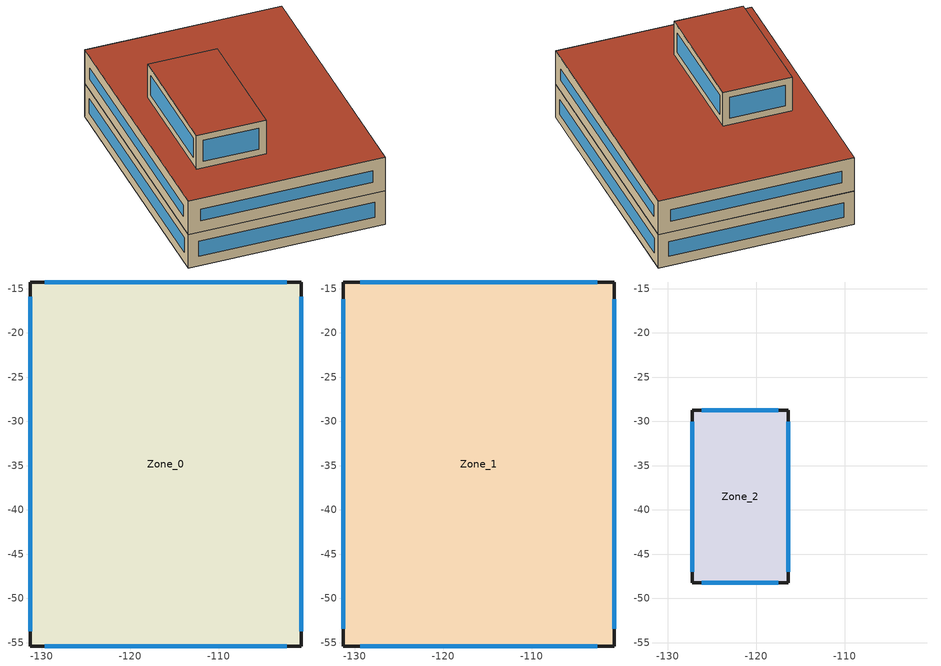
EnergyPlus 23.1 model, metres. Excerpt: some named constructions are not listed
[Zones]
Zone_0
 floor ground (Zone_0:f4UnderGroundSlabCF): -131.27,-55.39 -131.27,-14.26 -100.67,-14.26 -100.67,-55.39 z0
 wall outside (UVal_0.3_Mass): -131.27,-55.39 -100.67,-55.39 -100.67,-14.26 -131.27,-14.26 -131.27,-55.39 z0:5.9
 window (90.1-2019 Nonresidential CZ 0 Glazing (Operable)): -129.64,-55.39 -102.3,-55.39 / -102.3,-14.26 -129.64,-14.26 z1.63:4.27; -100.67,-53.73 -100.67,-15.93 / -131.27,-15.93 -131.27,-53.73 z1.67:4.23
Zone_1
 floor to Zone_0 (90.1-2019 Nonresidential CZ 7 Ground Wall (Mass)_FLIPPED): -131.27,-55.39 -131.27,-14.26 -100.67,-14.26 -100.67,-55.39 z5.9
 wall outside (UVal_0.3_Mass): -131.27,-55.39 -100.67,-55.39 -100.67,-14.26 -131.27,-14.26 -131.27,-55.39 z5.9:11.8
 window (90.1-2019 Nonresidential CZ 0 Glazing (Operable)): -129.33,-55.39 -102.6,-55.39 / -102.6,-14.26 -129.33,-14.26 z7.84:9.86; -100.67,-53.42 -100.67,-16.23 / -131.27,-16.23 -131.27,-53.42 z7.87:9.83
 roof outside (300mmInsulation 200mmConcrete): -131.27,-55.39 -100.67,-55.39 -100.67,-14.26 -131.27,-14.26 z11.8
Zone_2
 floor outside (90.1-2019 Nonresidential CZ 0 Exterior Floor (Mass)): -127.21,-48.25 -127.21,-28.77 -116.38,-28.77 -116.38,-48.25 z11.78
 wall outside (UVal_0.3_Mass): -127.21,-48.25 -116.38,-48.25 -116.38,-28.77 -127.21,-28.77 -127.21,-48.25 z11.78:17.68
 window (90.1-2019 Nonresidential CZ 0 Glazing (Operable)): -126.11,-48.25 -117.48,-48.25 / -117.48,-28.77 -126.11,-28.77 z12.88:16.58; -116.38,-46.99 -116.38,-30.03 / -127.21,-30.03 -127.21,-46.99 z13.03:16.42
 roof outside (300mmInsulation 200mmConcrete): -127.21,-48.25 -116.38,-48.25 -116.38,-28.77 -127.21,-28.77 z17.68
[Schedule:Day:Hourly]
b77af70a-ba4e-4847-b84e-1f5171a523cc: Fraction, 0, 0, 1, 1, 1, 1, 1, 0, 0, 0, 1, 1, 1, 1, 0, 0, 0, 0, 0, 0, 0, 0, 0, 0
416d1bf5-da15-43da-82be-86d96d6ffc3b: Fraction, 1, 1, 1, 1, 1, 1, 1, 1, 1, 0, 0, 0, 0, 0, 0, 0, 0, 0, 1, 1, 1, 1, 1, 1
a668da51-a81c-47a2-a786-5655d8d51d4b: Fraction, 1, 1, 1, 1, 1, 1, 1, 0, 0, 1, 1, 1, 0, 0, 0, 0, 0, 0, 0, 0, 0, 0, 0, 0
21da47fa-5685-4340-bb24-331b514c1be1: Fraction, 1, 1, 1, 1, 1, 1, 1, 1, 0, 1, 1, 0, 0, 0, 1, 1, 0, 0, 0, 0, 0, 0, 0, 0
b5be89dc-8d03-4438-a444-655d5ee2bb57: Fraction, 0, 0, 0, 1, 1, 1, 0, 0, 0, 1, 1, 1, 1, 1, 1, 1, 1, 1, 0, 0, 0, 0, 0, 0
0bed50d7-711c-4906-855b-4feab825d98b: Fraction, 0, 0, 0, 0, 0, 0, 0, 1, 1, 1, 1, 0, 0, 0, 0, 0, 0, 0, 0, 0, 0, 0, 0, 1
63a4d6d0-a1d6-43ae-b542-3fa433525580: Fraction, 1, 1, 1, 1, 1, 1, 1, 1, 0, 0, 0, 1, 1, 1, 1, 0, 0, 0, 1, 1, 1, 1, 1, 1
b4f3adb5-8fd8-4823-947e-0a7219148a6c: Fraction, 1, 1, 1, 1, 1, 1, 1, 1, 1, 1, 1, 1, 1, 1, 1, 0, 0, 0, 0, 1, 1, 1, 0, 1
9a68f16c-7d61-4711-8b69-2d7dac943a5a: Fraction, 1, 1, 1, 1, 1, 1, 1, 1, 0, 0, 1, 1, 0, 1, 0, 0, 0, 0, 0, 0, 0, 0, 0, 1
631b597a-23ee-44ce-8534-9fa24d579a52: Fraction, 1, 1, 1, 1, 1, 1, 1, 0, 0, 0, 1, 0, 0, 0, 0, 0, 0, 0, 0, 1, 1, 1, 1, 1
4cffba14-23a1-40bb-ac7d-24a99d3d61d4: Fraction, 1, 1, 1, 1, 1, 0, 0, 0, 0, 0, 1, 1, 1, 1, 1, 1, 1, 0, 0, 0, 0, 0, 0, 0
74c7fc17-0c5c-4c07-8575-a2cb674033e9: Fraction, 1, 1, 1, 1, 1, 1, 1, 1, 1, 1, 0, 0, 0, 0, 0, 0, 1, 0, 0, 0, 0, 0, 0, 0
fce6e085-9b48-47c7-a5ea-4d4dbb4900d0: Fraction, 1, 1, 1, 1, 1, 1, 1, 1, 1, 1, 1, 1, 0, 0, 0, 0, 0, 0, 0, 0, 0, 1, 1, 1
e9359cc3-1a39-4851-af84-31c27b527acd: Fraction, 1, 1, 1, 1, 1, 1, 1, 0, 0, 0, 1, 1, 1, 1, 1, 1, 1, 0, 0, 0, 0, 1, 1, 1
52e946ce-8534-4cba-96d5-80b2028d85aa: Fraction, 1, 1, 1, 1, 1, 1, 1, 1, 0, 0, 1, 1, 1, 1, 0, 1, 1, 1, 1, 1, 1, 1, 1, 1
145c6339-a4b5-445a-9fe8-b1fc7fd78b64: Fraction, 1, 1, 1, 1, 1, 1, 1, 1, 1, 0, 0, 0, 0, 1, 0, 0, 0, 0, 0, 0, 0, 0, 0, 0
fa14ddfd-f60a-4736-90e7-25930415f22f: Fraction, 1, 1, 1, 1, 1, 1, 1, 1, 0, 1, 1, 1, 1, 1, 1, 1, 1, 0, 1, 1, 1, 1, 1, 1
191cd1fe-8599-4bd4-b819-722aed398af2: Fraction, 1, 1, 1, 1, 1, 1, 1, 1, 0, 0, 1, 1, 1, 1, 1, 1, 0, 0, 0, 0, 0, 0, 1, 1
15d64e4c-18a7-4786-8325-7adde1604faa: Fraction, 1, 1, 1, 1, 1, 1, 1, 0, 0, 0, 1, 1, 1, 0, 0, 0, 0, 1, 1, 1, 1, 1, 1, 1
30a2f5b6-a5d6-45be-8c8a-53c4f0e1c06b: Fraction, 1, 1, 1, 1, 1, 1, 1, 1, 0, 0, 1, 1, 1, 1, 1, 1, 1, 0, 0, 0, 0, 0, 0, 1
694ecce5-5f36-4ca7-8ec6-511c3550cc6d: Fraction, 1, 1, 1, 1, 0, 1, 1, 0, 0, 0, 0, 1, 1, 1, 1, 1, 0, 0, 0, 0, 0, 0, 0, 0
bdaaa5b2-62fd-4a7c-a894-4ec4ebf2fb24: Fraction, 0, 0, 0, 0, 0, 1, 1, 1, 0, 0, 0, 0, 0, 1, 0, 0, 0, 0, 0, 0, 0, 0, 0, 0
462ff21e-7b84-4b19-ad24-92abb4c911c0: Fraction, 1, 1, 1, 1, 1, 1, 1, 1, 0, 0, 1, 1, 1, 1, 0, 0, 0, 0, 0, 0, 0, 0, 0, 0
fb2e2642-1730-40f0-9a12-840364abf873: Fraction, 0, 0, 0, 0, 0, 0, 0, 1, 0, 0, 0, 0, 0, 1, 0, 0, 0, 0, 0, 0, 0, 0, 1, 1
eaf9789c-1a9c-4cf7-bd14-4df14a3818f0: Fraction, 1, 1, 1, 1, 1, 1, 1, 1, 0, 0, 0, 1, 0, 0, 0, 0, 0, 0, 0, 0, 0, 1, 1, 1
0c1fac27-c8c2-413b-81eb-9a7fd8e0e728: Fraction, 1, 1, 1, 1, 1, 1, 1, 1, 0, 0, 0, 0, 1, 1, 1, 0, 0, 0, 0, 0, 0, 0, 1, 1
11dec695-e3c5-4b1f-96db-152446afe2bf: Fraction, 1, 1, 1, 1, 1, 1, 1, 1, 1, 0, 0, 0, 0, 0, 0, 0, 1, 1, 1, 1, 1, 1, 1, 1
5b193f88-3118-4fbd-b71d-4d540eaf9e7d: Fraction, 1, 1, 1, 1, 1, 1, 1, 1, 1, 0, 0, 0, 1, 1, 0, 0, 0, 0, 0, 1, 1, 1, 1, 1
e0fc4160-d9d4-410c-be0b-a812e6776da7: Fraction, 1, 1, 1, 1, 1, 1, 1, 1, 0, 1, 0, 0, 1, 1, 1, 1, 1, 1, 1, 1, 1, 1, 1, 1
8fb64c2c-10d0-4c08-bf85-393a56d4950f: Fraction, 1, 1, 1, 1, 1, 1, 1, 1, 0, 0, 1, 0, 0, 0, 0, 0, 0, 0, 1, 1, 1, 1, 1, 1
12742701-0973-424d-bb1d-5b3030d4af3d: Fraction, 1, 1, 1, 1, 1, 1, 1, 1, 1, 0, 0, 0, 0, 1, 0, 0, 0, 0, 1, 1, 1, 1, 1, 1
cc8240ff-0b57-4838-a5c6-a610ae77da7e: Fraction, 1, 1, 1, 1, 1, 1, 1, 1, 1, 0, 0, 0, 1, 0, 0, 0, 0, 0, 0, 0, 0, 0, 0, 1
775222ef-3165-441e-9743-b5fff3b04933: Fraction, 1, 1, 1, 1, 1, 1, 1, 1, 1, 0, 0, 0, 1, 1, 1, 1, 0, 1, 1, 1, 1, 1, 1, 1
a87e8ed6-2430-4214-9e39-58e818ad0a70: Fraction, 1, 1, 1, 1, 1, 1, 1, 1, 0, 0, 1, 1, 0, 0, 0, 0, 1, 1, 1, 1, 1, 1, 1, 1
e867d555-4a2f-4efa-b2be-8c55bf7787e9: Fraction, 1, 1, 1, 1, 1, 1, 1, 1, 0, 0, 0, 0, 1, 1, 1, 1, 1, 1, 1, 1, 1, 1, 1, 1
bbf8b1a6-be85-47d8-91e4-8506f80e630d: Fraction, 1, 1, 1, 1, 1, 1, 1, 1, 0, 0, 0, 0, 0, 0, 0, 1, 1, 1, 1, 1, 1, 1, 1, 1
0fdbedf1-a40a-424d-8903-933f36b1ab07: Fraction, 1, 1, 1, 1, 1, 1, 1, 1, 1, 1, 1, 1, 1, 1, 1, 0, 0, 0, 1, 1, 1, 1, 1, 1
040a1290-a71d-419d-9725-52015ba87c07: Fraction, 1, 1, 1, 1, 1, 1, 1, 1, 0, 1, 1, 1, 1, 1, 1, 1, 1, 1, 1, 1, 1, 1, 1, 1
a163feab-4077-46f9-b785-125cc2ccf51c: Fraction, 1, 1, 1, 1, 1, 1, 1, 1, 1, 0, 0, 0, 0, 0, 0, 0, 1, 1, 0, 0, 0, 0, 1, 1
3bf19444-bf35-4943-b945-eb313adc2cfa: Fraction, 1, 1, 1, 1, 1, 1, 1, 1, 1, 0, 0, 0, 0, 0, 0, 0, 0, 0, 0, 1, 1, 1, 1, 1
7da029dd-3a8f-43b8-8ec8-22a1177501b6: Fraction, 1, 1, 1, 1, 1, 1, 1, 0, 0, 0, 1, 1, 1, 1, 1, 1, 1, 0, 0, 0, 0, 0, 0, 0
8d6f5fa8-62f9-4761-8311-a1610f683d68: Fraction, 0, 1, 1, 1, 1, 1, 1, 1, 0, 0, 1, 0, 1, 1, 1, 0, 0, 0, 0, 0, 0, 0, 0, 1
cbfc19c7-2d51-45a2-9656-4ae1321a5880: Fraction, 1, 1, 1, 1, 1, 1, 1, 1, 0, 0, 0, 1, 1, 1, 0, 0, 0, 1, 1, 1, 1, 1, 1, 1
b96fcbff-e955-43cd-8232-d92e005b36bb: Fraction, 1, 1, 1, 1, 1, 1, 1, 1, 1, 0, 0, 0, 0, 0, 0, 0, 0, 0, 0, 0, 0, 1, 1, 1
760ee729-1f4c-4d86-9bde-766c91bbb061: Fraction, 1, 1, 1, 1, 1, 1, 1, 1, 0, 0, 1, 1, 1, 1, 1, 1, 1, 1, 0, 0, 0, 0, 1, 1
4625ffb7-2214-4754-a707-d05d092d84ac: Fraction, 1, 1, 1, 1, 1, 1, 1, 1, 0, 0, 1, 0, 0, 0, 1, 1, 1, 1, 1, 1, 1, 1, 1, 1
f3573e00-b7b1-4a0e-abb1-0abab38ea9bb: Fraction, 1, 1, 1, 1, 1, 1, 1, 1, 0, 0, 0, 0, 0, 0, 0, 0, 0, 1, 1, 1, 1, 1, 1, 1
3f43b566-d91d-4958-866d-657b1462e8b6: Fraction, 1, 1, 1, 1, 1, 1, 1, 1, 0, 0, 0, 1, 1, 0, 0, 0, 0, 0, 0, 0, 1, 1, 1, 1
46030270-bc93-485b-9ca9-c32d6b4d8707: Fraction, 1, 1, 1, 1, 1, 1, 1, 1, 0, 0, 1, 1, 1, 1, 0, 0, 1, 0, 0, 0, 0, 1, 1, 1
4b6840d3-51f6-4f06-8bfc-5c9648d946fc: Fraction, 1, 1, 1, 1, 1, 1, 1, 1, 1, 0, 1, 1, 1, 1, 1, 1, 1, 0, 0, 0, 0, 0, 1, 1
f4e70e63-d81f-49e3-acbe-3d17748d97ca: Fraction, 1, 1, 1, 1, 1, 1, 1, 1, 0, 0, 1, 1, 1, 0, 1, 1, 0, 0, 1, 1, 1, 1, 1, 1
1229aab0-072e-4051-a4dd-64a8ab43a486: Fraction, 1, 1, 1, 1, 1, 1, 1, 1, 1, 0, 0, 0, 0, 1, 0, 0, 0, 0, 0, 0, 0, 1, 1, 1
cbea21ca-9293-4885-9541-9f5fc6f4ce2f: Fraction, 1, 1, 1, 1, 1, 1, 1, 1, 0, 0, 0, 1, 1, 1, 1, 0, 0, 0, 0, 0, 0, 0, 0, 0
008220d8-87b1-4c99-acc7-d3108a90f019: Fraction, 0, 1, 1, 1, 1, 1, 1, 0, 0, 0, 1, 1, 1, 1, 0, 0, 0, 0, 0, 0, 1, 1, 1, 0
c2401b28-9b99-4ea3-bec4-33fd4d0663b9: Fraction, 0, 0, 0, 0, 0, 0, 0, 0, 0, 0, 0, 1, 1, 0, 0, 1, 0, 0, 0, 0, 0, 0, 0, 0
416ed8c1-d2e2-4aab-8f99-4265c80f9d04: Fraction, 0, 0, 0, 0, 0, 0, 0, 0, 0, 0, 0, 1, 1, 1, 1, 0, 0, 0, 0, 0, 0, 0, 0, 0
ab165d24-8071-4ad0-8a9e-19156eb96d63: Fraction, 0, 0, 0, 0, 0, 0, 0, 0, 0, 0, 0, 1, 0, 0, 0, 0, 0, 0, 0, 0, 0, 0, 0, 0
a76d3e96-cc95-4664-85c4-0b21529b2160: Fraction, 0, 0, 0, 0, 1, 0, 0, 0, 0, 0, 0, 1, 1, 1, 0, 0, 0, 0, 0, 0, 0, 0, 0, 0
1af828c7-ffec-471c-aa56-4f421710d1d5: Fraction, 0, 0, 0, 0, 1, 0, 0, 0, 0, 0, 0, 1, 1, 1, 0, 1, 1, 1, 0, 0, 1, 1, 1, 1
502311cf-1d51-44db-9882-289c40faaccb: Fraction, 1, 1, 1, 1, 1, 1, 1, 1, 1, 1, 1, 1, 1, 1, 1, 1, 1, 1, 1, 1, 1, 1, 1, 1
9fe23ac1-4758-4535-bae7-786f61211317: Fraction, 1, 1, 1, 0, 1, 1, 1, 1, 0, 1, 1, 1, 1, 1, 1, 1, 1, 1, 1, 1, 1, 1, 1, 1
c1ef788e-6c44-4a6c-a618-d025a8249c8b: Fraction, 1, 1, 1, 1, 1, 1, 1, 1, 1, 0, 0, 0, 1, 1, 0, 0, 1, 1, 1, 1, 1, 1, 1, 1
ea28edaa-6378-44d1-80c0-f3646f777174: Fraction, 1, 1, 1, 1, 1, 1, 1, 1, 1, 0, 0, 1, 1, 0, 1, 0, 1, 1, 0, 1, 0, 0, 1, 0
709d6cbf-b7a9-4c23-8451-70f1399835c8: Fraction, 0, 1, 1, 1, 1, 1, 1, 1, 1, 1, 1, 1, 1, 0, 0, 0, 0, 0, 0, 0, 1, 1, 1, 1
4da570e3-621b-424a-9f93-121b95eeba8b: Fraction, 1, 1, 1, 1, 1, 1, 1, 1, 1, 1, 1, 1, 0, 0, 0, 0, 0, 0, 0, 1, 1, 1, 1, 1
57eaed7d-36df-4680-a8cd-e4b6e57b0456: Fraction, 1, 1, 1, 1, 1, 1, 1, 1, 1, 1, 1, 1, 1, 1, 0, 1, 1, 1, 0, 1, 1, 1, 1, 1
e27491c5-04b6-4cb1-b414-6c9a6bfd539f: Fraction, 1, 1, 1, 1, 1, 1, 1, 1, 1, 0, 0, 0, 0, 0, 0, 0, 0, 0, 0, 0, 1, 1, 1, 1
d54fc1c3-e891-4e7f-af56-461b3a00cab2: Fraction, 1, 1, 1, 1, 1, 1, 1, 1, 0, 0, 0, 0, 1, 1, 1, 1, 0, 0, 0, 0, 0, 0, 1, 0
ea0243c0-7350-44d3-8150-da05c023ec2b: Fraction, 1, 1, 1, 1, 1, 1, 1, 1, 1, 1, 0, 1, 1, 1, 1, 0, 0, 0, 0, 0, 1, 1, 1, 0
3b3b6cde-956a-4e98-85e5-3ddb17dc95cd: Fraction, 1, 1, 1, 1, 1, 1, 1, 1, 1, 0, 0, 0, 0, 1, 1, 1, 1, 1, 1, 1, 1, 1, 1, 1
b5b0b551-8883-4223-a834-70d440df70e8: Fraction, 1, 1, 1, 1, 1, 1, 1, 1, 1, 1, 0, 0, 0, 0, 0, 0, 0, 1, 0, 1, 1, 1, 1, 1
de66ae5e-a4f1-4ec9-9d99-ceea032d1810: Fraction, 1, 1, 1, 1, 1, 1, 1, 1, 0, 0, 0, 0, 0, 0, 0, 0, 0, 0, 0, 1, 1, 1, 1, 1
c9e817d8-3f87-4a14-a054-85b69742c4af: Fraction, 1, 1, 1, 1, 1, 1, 1, 1, 0, 0, 0, 0, 1, 0, 1, 0, 1, 1, 1, 1, 0, 1, 1, 1
3a748ee9-0014-4b7f-9d74-c2164817a572: Fraction, 1, 1, 1, 1, 1, 1, 1, 1, 0, 0, 0, 0, 1, 0, 0, 0, 0, 0, 0, 0, 0, 1, 1, 1
c3e3065f-f060-4765-a5f8-f4eacfde557d: Fraction, 1, 1, 1, 1, 1, 1, 1, 1, 0, 0, 0, 1, 0, 1, 1, 0, 0, 0, 0, 0, 0, 0, 0, 1
ec7d0501-4651-49ab-9f2e-fa06fd523ccc: Fraction, 1, 1, 0, 0, 1, 1, 0, 1, 0, 0, 0, 0, 1, 0, 0, 0, 0, 0, 0, 0, 0, 0, 0, 0
0369ecbf-7db2-41d7-b137-cb1c257b472e: Fraction, 0, 0, 1, 0, 0, 0, 1, 0, 0, 0, 0, 0, 0, 1, 1, 0, 0, 0, 0, 0, 0, 0, 0, 0
0b457ae6-aae8-470f-bbfb-1250371d9807: Fraction, 0, 0, 0, 0, 0, 0, 0, 0, 0, 0, 0, 1, 1, 1, 1, 1, 0, 0, 0, 0, 0, 0, 1, 0
88f10cc6-df4f-4e3b-8353-4e6613bd6794: Fraction, 1, 1, 0, 0, 1, 0, 0, 1, 0, 0, 0, 1, 1, 1, 1, 0, 0, 0, 0, 0, 0, 0, 0, 0
b9ca4d12-1c05-4628-9f18-0d5d172d3d41: Fraction, 0, 1, 0, 1, 1, 1, 1, 1, 0, 0, 0, 1, 1, 1, 1, 1, 0, 0, 0, 0, 0, 0, 0, 0
3504bfa6-c72a-42e8-ad75-779409dd3b3c: Fraction, 0, 1, 1, 1, 1, 1, 1, 1, 0, 0, 0, 0, 1, 1, 1, 1, 0, 0, 0, 0, 0, 0, 0, 0
fccc99d1-5db2-47c8-ba18-0e34d70d6d26: Fraction, 0, 0, 0, 1, 1, 0, 0, 1, 0, 0, 0, 1, 1, 1, 1, 1, 0, 0, 0, 0, 0, 0, 0, 0
ab72be99-fc71-4481-a50c-84355a20e0a3: Fraction, 0, 1, 1, 1, 1, 0, 0, 1, 0, 0, 0, 0, 0, 0, 0, 0, 0, 0, 0, 0, 0, 0, 1, 1
46b99498-9fa3-43e0-8e21-367304c09a70: Fraction, 0, 0, 0, 0, 0, 0, 0, 0, 1, 1, 1, 1, 1, 0, 1, 1, 1, 1, 1, 1, 1, 1, 1, 1
f9842eb4-651b-44ed-9ee6-808ccb286d11: Fraction, 0, 0, 0, 0, 0, 0, 0, 0, 1, 1, 1, 1, 1, 1, 1, 1, 1, 1, 1, 1, 1, 1, 1, 1
400d9a29-bf51-40e0-b13d-0d5bca17e74e: Fraction, 0, 0, 0, 0, 0, 0, 0, 0, 1, 1, 1, 0, 0, 0, 0, 0, 1, 1, 1, 1, 1, 1, 1, 0
d6c2ef8c-0c26-492e-b3c5-61f1c9705af2: Fraction, 0, 0, 0, 0, 0, 0, 0, 0, 1, 1, 1, 1, 1, 1, 1, 1, 1, 1, 1, 1, 1, 1, 1, 0
e7555516-5793-4a10-aa65-3e5d1b128d53: Fraction, 0, 0, 0, 0, 0, 0, 0, 0, 1, 1, 1, 1, 0, 0, 0, 1, 1, 1, 1, 1, 1, 1, 1, 1
55da9af2-60a8-4227-8d49-b25180c6e43f: Fraction, 0, 0, 0, 0, 0, 0, 0, 0, 1, 1, 1, 1, 1, 1, 1, 1, 1, 1, 1, 1, 1, 1, 0, 0
2b9bed3b-9387-4557-b22c-6be718d56923: Fraction, 0, 0, 0, 0, 0, 0, 0, 1, 1, 1, 1, 1, 0, 0, 0, 0, 1, 1, 1, 1, 1, 1, 1, 0
f3a928cd-ade2-40aa-84a5-95182f8aa719: Fraction, 0, 0, 0, 0, 0, 0, 0, 0, 1, 1, 1, 1, 0, 0, 0, 0, 0, 1, 1, 1, 1, 1, 1, 1
aed2cf6a-7b4b-4c01-8c7f-bbf9e495ded6: Fraction, 0, 0, 0, 0, 0, 0, 0, 0, 1, 1, 1, 1, 0, 0, 0, 0, 0, 1, 1, 1, 1, 1, 1, 0
610f2d69-cf1d-414b-b126-940b00e8c0c0: Fraction, 0, 0, 0, 0, 0, 1, 1, 1, 1, 1, 0, 0, 0, 0, 1, 1, 1, 1, 1, 1, 1, 1, 0, 0
8c1e3018-8c59-416a-b618-a57c9fc6ad9a: Fraction, 0, 0, 0, 0, 0, 1, 1, 1, 1, 1, 1, 1, 1, 1, 1, 0, 0, 0, 0, 0, 0, 0, 0, 0
4a3f420b-53b2-4f5c-97da-998917177537: Fraction, 0, 0, 0, 0, 0, 0, 0, 1, 1, 1, 1, 1, 1, 1, 1, 1, 1, 1, 1, 1, 1, 1, 0, 0
2966c72f-7e51-4ba9-b667-6e1cec667549: Fraction, 0, 0, 0, 0, 0, 0, 0, 1, 1, 1, 1, 1, 1, 1, 1, 1, 1, 1, 1, 1, 1, 1, 1, 0
26097b43-5cb2-44e3-8db1-e8071b795b3d: Fraction, 0, 0, 0, 0, 0, 0, 0, 0, 0, 0, 0, 1, 1, 1, 1, 1, 1, 1, 1, 1, 0, 0, 0, 0
6c4e470b-8ead-43b6-91fc-70aa5f3ac50c: Fraction, 0, 0, 0, 0, 0, 0, 1, 1, 1, 1, 1, 1, 1, 1, 1, 1, 1, 1, 1, 1, 1, 0, 0, 0
2cb1de52-71c8-4ae1-964d-d0bd6f74a1ad: Fraction, 0, 0, 0, 0, 1, 1, 1, 1, 1, 1, 1, 1, 1, 1, 1, 1, 1, 1, 1, 1, 1, 0, 0, 0
9465c1c1-c146-472b-9f76-5383fceb1b37: Fraction, 0, 0, 0, 0, 0, 0, 0, 0, 0, 0, 0, 0, 0, 0, 1, 1, 1, 1, 1, 1, 0, 0, 0, 0
60658a2d-529a-4a6e-be70-f41796c93959: Fraction, 0, 0, 0, 0, 0, 0, 1, 1, 1, 1, 1, 1, 1, 1, 1, 1, 1, 1, 1, 1, 1, 1, 0, 0
a983cba9-76a6-4db2-8968-d14d18fbc773: Fraction, 1, 0, 0, 0, 0, 0, 0, 0, 1, 1, 1, 1, 1, 0, 1, 1, 1, 1, 0, 0, 0, 0, 0, 0
61ca008c-cfad-406e-ac59-ae2ab3595c3a: Fraction, 0, 0, 0, 0, 0, 0, 1, 1, 1, 1, 1, 1, 0, 0, 1, 1, 0, 0, 0, 0, 0, 0, 0, 0
52c8b8d8-4763-4285-b2eb-84d40ed12497: Fraction, 0, 0, 0, 1, 1, 1, 1, 1, 1, 1, 1, 1, 1, 1, 1, 1, 1, 1, 1, 1, 1, 1, 1, 1
1794216c-531e-4baa-a255-79905998a83a: Fraction, 0, 0, 0, 0, 0, 0, 0, 0, 1, 1, 1, 1, 0, 0, 0, 0, 1, 1, 1, 1, 1, 1, 1, 1
e7bb35f9-2dbc-4c50-9df9-8ca733c34734: Fraction, 1, 1, 1, 1, 1, 1, 1, 1, 0, 0, 0, 0, 0, 0, 0, 0, 1, 1, 1, 1, 1, 1, 1, 1
b5917320-0f91-492b-b77f-c9317faa3e4f: Fraction, 1, 1, 1, 0, 0, 0, 0, 0, 1, 1, 1, 1, 1, 1, 1, 1, 1, 1, 1, 1, 1, 1, 1, 1
fd11865d-3bd8-435d-a2e8-1765500a9e45: Fraction, 1, 1, 1, 0, 0, 0, 0, 0, 1, 1, 1, 1, 1, 0, 0, 0, 1, 1, 1, 1, 1, 1, 1, 1
28a4f9f0-1a46-4b8b-93f2-b480c92e8ce4: Fraction, 1, 0, 0, 0, 0, 0, 0, 0, 1, 1, 1, 1, 1, 0, 0, 1, 1, 1, 1, 1, 1, 1, 1, 1
a93661cd-2fb9-4109-b34b-4e3476c9e957: Fraction, 1, 1, 1, 1, 0, 0, 0, 0, 1, 1, 1, 1, 1, 1, 1, 1, 1, 1, 1, 1, 1, 1, 1, 1
c38ea56b-9614-46f8-a831-a395b3b641b4: Fraction, 0, 0, 0, 0, 0, 0, 0, 0, 0, 1, 0, 0, 0, 0, 0, 0, 0, 1, 1, 0, 0, 0, 0, 0
1cfca8b5-4b6f-4b11-bb94-d61b9621b4e6: Fraction, 0, 0, 0, 0, 0, 0, 0, 0, 1, 1, 1, 0, 0, 0, 0, 0, 1, 0, 0, 0, 0, 0, 0, 0
3cd3f595-af17-4fff-b7c0-aa6d20c795ac: Fraction, 1, 0, 0, 0, 0, 0, 0, 0, 1, 1, 1, 1, 0, 0, 0, 1, 1, 1, 1, 1, 1, 1, 1, 1
26272cb6-b92e-49cf-b601-bd978bf4ef41: Fraction, 1, 1, 1, 1, 1, 1, 1, 1, 1, 1, 1, 1, 0, 1, 1, 1, 1, 1, 1, 1, 1, 1, 1, 1
930b3a72-db9b-4187-9d96-273e8379e25d: Fraction, 1, 0, 0, 0, 0, 0, 0, 0, 1, 1, 1, 1, 1, 1, 1, 1, 1, 1, 1, 1, 1, 1, 1, 1
8c9c46fe-a944-44b5-8cf4-f0d4a688f55f: Fraction, 1, 0, 1, 1, 0, 1, 1, 1, 1, 1, 1, 0, 0, 0, 0, 0, 0, 1, 1, 1, 1, 1, 1, 1
78a19083-6528-4134-8cb5-9fe225b5cb5e: Fraction, 1, 1, 1, 1, 1, 1, 1, 1, 1, 1, 1, 1, 0, 1, 0, 1, 1, 1, 1, 1, 1, 1, 1, 1
f9b64ed8-0625-40fc-9848-2d9d1a7965c4: Fraction, 1, 1, 1, 1, 1, 1, 1, 1, 1, 1, 1, 0, 1, 1, 0, 0, 1, 1, 1, 1, 1, 1, 1, 0
da2365de-ac25-4610-ad2d-363e21e5944e: Fraction, 1, 1, 1, 0, 0, 0, 0, 0, 1, 1, 1, 0, 0, 0, 0, 1, 1, 1, 1, 1, 1, 0, 0, 1
22306fd6-067b-4ce5-81cc-308da46f5983: Fraction, 1, 0, 0, 0, 0, 0, 0, 0, 1, 1, 1, 0, 0, 0, 0, 0, 1, 1, 0, 1, 1, 0, 0, 0
72219151-b825-4d6e-954d-bab87f1d2791: Fraction, 0, 0, 0, 0, 0, 0, 0, 0, 1, 1, 1, 0, 0, 0, 0, 1, 1, 1, 1, 0, 1, 1, 0, 0
aa1fa943-50de-4bee-9900-74a190f37545: Fraction, 0, 0, 0, 0, 0, 0, 0, 0, 1, 1, 1, 0, 0, 0, 0, 0, 0, 1, 0, 0, 0, 0, 0, 0
e1643da1-6339-42cd-9542-b456e367e570: Fraction, 0, 0, 1, 1, 0, 0, 1, 1, 1, 1, 1, 0, 1, 1, 0, 0, 1, 1, 1, 1, 1, 1, 1, 1
d6855b95-5752-4c98-bf76-b9e285743da1: Fraction, 1, 0, 0, 1, 0, 0, 1, 1, 1, 1, 1, 0, 0, 0, 0, 0, 0, 1, 1, 1, 1, 1, 1, 1
88df2e80-26e2-4ece-be19-df9a0485588b: Fraction, 1, 1, 1, 1, 0, 0, 0, 0, 1, 1, 1, 0, 0, 0, 0, 0, 1, 1, 1, 1, 1, 1, 1, 1
ad348314-7b37-48c9-9f8f-ea63ff8e2463: Fraction, 0, 0, 0, 0, 0, 0, 0, 0, 1, 1, 1, 0, 0, 0, 0, 0, 1, 1, 1, 1, 1, 1, 1, 1
d8090fb8-ed4d-4ea2-a88a-2f704fe30942: Fraction, 1, 1, 0, 0, 0, 0, 0, 1, 1, 1, 1, 0, 0, 0, 0, 0, 0, 1, 1, 1, 1, 1, 1, 1
c091d457-b8c4-4777-b8c9-e8e83f65d128: Fraction, 1, 1, 1, 1, 1, 1, 1, 1, 1, 1, 1, 1, 1, 0, 1, 1, 1, 1, 1, 1, 1, 1, 1, 1
1150367a-0964-4e59-a8c6-212677fa9432: Fraction, 1, 1, 1, 1, 1, 1, 1, 1, 1, 1, 1, 0, 0, 0, 1, 1, 1, 1, 1, 1, 1, 1, 1, 1
cab59c87-727b-498e-92eb-4029608cfb35: Fraction, 1, 1, 1, 1, 1, 1, 1, 1, 1, 1, 1, 1, 0, 0, 0, 0, 1, 1, 1, 1, 1, 1, 1, 1
7ff7d7dc-31ca-403b-b8ad-289c57969263: Fraction, 1, 1, 1, 0, 0, 0, 0, 0, 1, 1, 1, 0, 0, 0, 0, 0, 1, 1, 1, 1, 1, 1, 1, 1
45e3cbcd-74e0-42d1-a89e-bc3b0ca526df: Fraction, 0, 0, 0, 1, 0, 0, 0, 0, 1, 1, 1, 0, 0, 0, 0, 0, 0, 1, 1, 1, 1, 1, 1, 0
ae287ab1-1b07-4477-8462-bfc35e070b72: Fraction, 0, 0, 0, 0, 0, 0, 0, 0, 1, 1, 1, 0, 0, 0, 0, 0, 0, 1, 1, 1, 1, 1, 1, 0
0aa4b112-44f4-4402-b521-31d53ca4c713: Fraction, 0, 0, 0, 0, 1, 1, 1, 0, 1, 1, 0, 0, 0, 0, 0, 0, 0, 1, 1, 1, 1, 1, 1, 1
d41e8dd4-479b-45fa-91c6-fc97e2ff72e5: Fraction, 0, 0, 0, 0, 1, 1, 1, 1, 1, 1, 1, 0, 0, 0, 0, 0, 0, 1, 1, 1, 1, 1, 1, 1
94618785-035b-4580-b83b-c8f620e86d04: Fraction, 1, 1, 1, 1, 1, 1, 1, 1, 1, 1, 1, 0, 0, 0, 0, 0, 1, 1, 1, 1, 1, 0, 0, 0
e7e0bcba-396d-4172-bed3-16697098072e: Fraction, 0, 0, 0, 0, 0, 0, 0, 0, 0, 0, 1, 1, 1, 1, 0, 0, 1, 1, 1, 0, 0, 1, 0, 1
2c905cd3-57fb-46a7-becd-b306451857cb: Fraction, 1, 0, 0, 0, 0, 0, 0, 0, 0, 0, 0, 0, 1, 0, 1, 0, 0, 0, 0, 0, 0, 0, 0, 0
422b3f1f-f272-47a3-a1c2-f07d927a452d: Fraction, 0, 0, 0, 0, 0, 0, 0, 0, 1, 1, 1, 0, 1, 0, 0, 1, 1, 1, 1, 0, 1, 0, 0, 0
fdfe3bb5-dc1a-4b44-8825-54417c492f0b: Fraction, 0, 0, 0, 0, 0, 0, 0, 0, 1, 1, 1, 0, 0, 0, 0, 0, 0, 0, 1, 1, 1, 1, 1, 1
1b9a2857-6408-4877-95b7-7332a70a6fff: Fraction, 0, 1, 0, 0, 0, 1, 0, 0, 1, 1, 1, 0, 0, 0, 0, 0, 0, 1, 1, 1, 1, 1, 1, 1
50152fc7-ef26-40b6-b015-1b1fbc4474d8: Fraction, 1, 1, 1, 1, 1, 0, 0, 1, 1, 1, 1, 1, 0, 0, 0, 0, 1, 1, 1, 1, 0, 0, 0, 1
8ac5fee9-bebf-498c-8734-b3ef9d6f21e3: Fraction, 1, 0, 1, 0, 0, 0, 0, 0, 1, 1, 1, 0, 0, 0, 0, 0, 0, 1, 1, 1, 1, 1, 1, 1
3881a801-078b-47e6-af9d-c018e1011a96: Fraction, 1, 0, 0, 0, 0, 0, 1, 0, 1, 1, 1, 0, 0, 0, 0, 0, 0, 0, 1, 1, 1, 1, 1, 1
5e9cdd01-3e24-4fff-98e0-4001c2b120e4: Fraction, 1, 1, 1, 0, 0, 0, 0, 0, 1, 1, 1, 0, 0, 0, 0, 0, 0, 0, 1, 1, 1, 1, 1, 1
cadf75bc-5e1e-4821-bf72-eda6372c0148: Fraction, 1, 1, 1, 1, 0, 0, 0, 0, 1, 1, 1, 0, 0, 0, 0, 0, 0, 0, 1, 1, 1, 1, 1, 1
77ec3876-5f7e-4c9f-992c-57ae622942e6: Fraction, 1, 1, 0, 0, 0, 0, 0, 0, 1, 1, 1, 0, 0, 0, 0, 0, 1, 0, 0, 0, 1, 0, 0, 0
707ddbc9-ecb7-4398-a57b-69b0fd9a06f9: Fraction, 1, 1, 1, 1, 0, 0, 0, 0, 1, 1, 0, 0, 0, 0, 0, 0, 0, 1, 1, 1, 1, 1, 1, 1
46936a28-d4be-4e3b-8aeb-520ec4efbedf: Fraction, 1, 1, 1, 1, 1, 0, 1, 1, 1, 0, 0, 0, 0, 0, 0, 0, 0, 0, 1, 1, 1, 1, 1, 1
0dd83cc5-f28b-4a48-a5b4-4d160ed4950e: Fraction, 1, 1, 1, 0, 0, 0, 0, 1, 1, 1, 1, 0, 0, 0, 0, 0, 0, 0, 1, 1, 1, 1, 1, 1
5b6ff58f-a659-4e2e-8727-f0a7d36b6974: Fraction, 0, 0, 0, 1, 0, 1, 0, 0, 1, 1, 1, 1, 0, 0, 0, 0, 0, 1, 1, 1, 1, 1, 1, 1
655bb4be-d4d3-4e2d-8bd3-b5930c8269cc: Fraction, 1, 1, 0, 0, 0, 0, 0, 0, 1, 0, 0, 0, 0, 0, 1, 0, 1, 1, 1, 0, 1, 1, 0, 0
140e242e-247f-4050-bcdf-6c9d35c78ceb: Fraction, 0, 0, 0, 0, 0, 0, 1, 0, 1, 0, 0, 0, 0, 0, 0, 0, 0, 0, 1, 1, 1, 1, 1, 1
c43f71f5-2b0b-439d-81f1-5392abe32091: Fraction, 1, 0, 0, 0, 0, 0, 1, 0, 1, 1, 1, 0, 0, 0, 1, 1, 1, 1, 1, 1, 1, 1, 1, 0
99daba1e-3f47-4d51-92c9-0709ebb73de0: Fraction, 0, 0, 0, 0, 0, 0, 0, 0, 1, 0, 0, 0, 0, 0, 0, 1, 0, 1, 1, 0, 0, 0, 0, 0
74bf5e9a-6de6-4eb2-8d95-c846ea3ccd69: Fraction, 0, 0, 0, 0, 0, 0, 0, 1, 1, 1, 1, 1, 0, 0, 0, 0, 1, 1, 1, 1, 1, 1, 0, 1
501eb348-4b68-43c7-bbf1-88f98eb2e4ad: Fraction, 1, 1, 0, 0, 0, 0, 0, 0, 1, 0, 0, 0, 0, 0, 0, 0, 0, 0, 0, 1, 1, 1, 1, 1
fafde313-996d-4899-a0b8-ac01f0689b15: Fraction, 0, 0, 0, 0, 0, 0, 0, 0, 1, 1, 0, 0, 0, 1, 1, 1, 1, 1, 1, 0, 1, 0, 0, 0
739a0f0e-0a07-4fdf-bae4-e7a085031cc4: Fraction, 0, 0, 0, 0, 0, 0, 0, 0, 1, 1, 1, 0, 0, 0, 0, 0, 1, 1, 1, 1, 1, 0, 0, 0
bd251663-89af-424b-817f-8b65bce695fc: Fraction, 0, 0, 0, 0, 0, 0, 0, 0, 1, 0, 0, 1, 0, 0, 0, 1, 1, 1, 1, 0, 0, 0, 0, 0
433de6a7-532c-46fe-a099-0efe166903a7: Fraction, 0, 0, 0, 0, 0, 0, 0, 0, 1, 1, 0, 0, 0, 0, 0, 0, 0, 0, 1, 1, 1, 1, 1, 1
2311ffb8-b6a7-43ed-a3c7-0a91d2522f9d: Fraction, 1, 0, 0, 1, 0, 0, 0, 0, 1, 0, 0, 0, 0, 0, 0, 0, 1, 0, 0, 0, 0, 0, 0, 0
a155580d-1a65-464b-b359-0d2c9156671c: Fraction, 0, 0, 1, 0, 0, 0, 0, 0, 1, 1, 0, 0, 0, 1, 1, 1, 0, 0, 1, 0, 0, 0, 0, 0
b15cc8b0-1042-44c2-98c5-21752bdd9a52: Fraction, 0, 0, 0, 0, 0, 0, 0, 0, 1, 1, 0, 0, 0, 0, 0, 1, 0, 0, 0, 0, 0, 0, 0, 0
eddfedd0-e7df-4388-827a-f6db62b617ad: Fraction, 0, 0, 0, 0, 0, 0, 0, 0, 0, 1, 0, 0, 0, 0, 0, 1, 0, 1, 1, 0, 0, 0, 0, 0
8fed2db0-72e6-4196-a60b-a6faf7534cdc: Fraction, 0, 0, 0, 0, 0, 0, 0, 0, 0, 0, 0, 0, 0, 0, 1, 1, 1, 1, 1, 1, 1, 0, 0, 0
14ab5504-3521-42c0-b800-10e8d6a978c1: Fraction, 0, 0, 0, 0, 1, 1, 1, 1, 1, 1, 0, 0, 0, 0, 0, 0, 0, 1, 1, 1, 1, 1, 1, 1
b15b9e5b-c408-4ca4-a09f-023ef3e3873d: Fraction, 1, 0, 0, 0, 0, 0, 0, 0, 1, 1, 1, 0, 0, 0, 0, 0, 0, 0, 1, 1, 1, 1, 1, 1
0acf7aff-46e9-421d-ac69-495532d668b1: Fraction, 1, 0, 1, 1, 0, 1, 0, 1, 1, 1, 0, 0, 0, 0, 0, 0, 0, 1, 1, 1, 1, 1, 1, 1
f09adf37-c87b-4543-8971-ffc26cda7a7c: Fraction, 1, 0, 0, 0, 0, 0, 0, 0, 1, 0, 0, 0, 0, 0, 0, 0, 0, 0, 1, 1, 1, 1, 1, 1
aefb3cfd-afcf-4610-a1da-87a282cf61f9: Fraction, 1, 1, 1, 1, 0, 1, 1, 1, 1, 0, 0, 0, 0, 0, 0, 0, 0, 0, 0, 1, 1, 1, 1, 1
ad240fc7-ec23-4796-b96c-92ab35c55c3b: Fraction, 1, 1, 1, 1, 0, 0, 1, 0, 1, 1, 0, 0, 1, 0, 0, 0, 0, 0, 0, 0, 0, 0, 0, 0
2c1f5bc4-ff56-46f7-aaec-b1930a1a1302: Fraction, 0, 0, 0, 0, 0, 0, 0, 0, 1, 1, 1, 0, 0, 0, 0, 0, 0, 1, 1, 1, 1, 1, 1, 1
f5a1ae25-a6cd-446d-9c8e-ab741a6517ac: Fraction, 1, 0, 0, 0, 0, 0, 0, 0, 1, 1, 0, 0, 0, 1, 1, 1, 1, 1, 1, 1, 1, 1, 1, 0
79a6538a-d6a9-4b1e-a172-28cc7ddccee1: Fraction, 0, 0, 0, 0, 0, 0, 0, 0, 1, 1, 0, 0, 0, 0, 0, 0, 0, 1, 0, 1, 1, 1, 1, 1
211e06e7-bab1-42ec-9f05-e57bb3ae0e8b: Fraction, 1, 1, 1, 1, 0, 0, 1, 1, 1, 1, 0, 0, 1, 1, 1, 0, 0, 1, 1, 0, 0, 0, 0, 0
dfb8ba9f-f857-4d43-b90b-1b0410e71099: Fraction, 0, 0, 0, 0, 0, 0, 0, 0, 1, 1, 1, 0, 0, 0, 0, 1, 1, 0, 0, 0, 0, 0, 0, 0
409542aa-078f-4698-b03e-a7c2a941f716: Fraction, 0, 0, 0, 0, 0, 0, 0, 0, 1, 1, 1, 0, 0, 0, 0, 1, 0, 0, 1, 1, 1, 1, 1, 1
dad33c9e-87bb-406d-a47f-9cf60e2c9bc7: Fraction, 1, 1, 1, 1, 0, 1, 1, 1, 1, 0, 1, 0, 0, 0, 1, 0, 0, 0, 0, 0, 0, 0, 0, 0
750ce495-7ba6-493e-b128-b239d0882e49: Fraction, 0, 0, 0, 0, 0, 0, 0, 0, 0, 1, 1, 0, 0, 0, 0, 0, 1, 1, 1, 1, 1, 1, 1, 1
b0d0880a-204e-4d01-9d1a-2edcb38a165a: Fraction, 0, 0, 0, 0, 0, 0, 0, 0, 1, 0, 0, 0, 0, 0, 0, 1, 1, 1, 1, 1, 1, 1, 1, 1
ca1c5ff5-e6f1-4e08-a3bf-17c43db2b16a: Fraction, 0, 0, 0, 1, 0, 0, 1, 0, 1, 1, 1, 0, 0, 0, 1, 1, 1, 1, 1, 1, 1, 1, 1, 1
665b474c-6eff-4bdf-8a32-c407cc26469f: Fraction, 1, 1, 1, 1, 0, 1, 0, 0, 0, 0, 0, 0, 0, 0, 0, 0, 0, 0, 1, 1, 1, 1, 1, 1
959352f0-0c48-4df6-a542-9266a249704f: Fraction, 1, 1, 1, 1, 1, 0, 0, 0, 0, 0, 0, 0, 0, 0, 0, 0, 0, 0, 0, 1, 1, 1, 1, 1
14ce5d5e-9738-4ff0-8d56-cb438e4ee3ee: Fraction, 1, 1, 1, 1, 0, 1, 0, 1, 1, 0, 0, 0, 0, 0, 0, 0, 0, 0, 0, 1, 1, 1, 1, 1
175a8ad4-ab4e-4f09-990a-02c41504aedb: Fraction, 1, 1, 1, 1, 0, 0, 0, 0, 1, 0, 0, 0, 0, 0, 0, 0, 0, 0, 0, 1, 1, 1, 1, 1
e80c050e-ac7b-4b59-bdd6-bfc89fe4a0c4: Fraction, 1, 1, 1, 1, 1, 1, 1, 1, 0, 0, 0, 0, 0, 0, 1, 1, 1, 1, 1, 0, 1, 1, 1, 1
d59d0736-1eb6-4b6f-baf1-e41337bdcd70: Fraction, 1, 0, 1, 1, 0, 1, 0, 0, 1, 0, 0, 0, 0, 1, 0, 1, 1, 1, 1, 1, 1, 1, 1, 0
58a638ff-2199-431e-b1f4-a5b7c4c56d35: Fraction, 0, 1, 0, 0, 0, 0, 0, 1, 1, 0, 0, 0, 1, 1, 0, 0, 0, 1, 1, 1, 1, 1, 1, 1
7f0f84ff-ee29-4b00-96d6-7a4739bed301: Fraction, 0, 0, 1, 0, 0, 0, 0, 0, 1, 0, 0, 0, 0, 0, 0, 1, 1, 1, 1, 1, 1, 1, 1, 1
68c5443c-88b9-4225-ae24-4ba7bd3c594d: Fraction, 1, 0, 0, 0, 0, 0, 0, 0, 1, 0, 0, 0, 1, 0, 0, 0, 1, 0, 1, 0, 0, 1, 0, 1
c305bfb1-4e5e-4242-bfeb-81a7ff1c5c9f: Fraction, 0, 0, 0, 0, 0, 0, 0, 0, 1, 1, 1, 1, 0, 1, 1, 1, 1, 1, 1, 1, 1, 1, 0, 1
2eeee57a-821f-4674-8cea-324bd3561f75: Fraction, 0, 0, 1, 0, 0, 0, 0, 0, 1, 0, 0, 0, 0, 0, 0, 0, 0, 0, 1, 1, 1, 1, 1, 1
0bd81a60-881f-435b-943c-8f36a824886e: Fraction, 1, 1, 1, 1, 1, 1, 1, 1, 1, 0, 0, 1, 1, 0, 0, 1, 1, 1, 1, 1, 1, 0, 0, 0
dc73a2a7-88e8-4255-8762-1d32c4e47d95: Fraction, 0, 0, 0, 0, 0, 0, 1, 1, 1, 1, 0, 0, 0, 0, 0, 0, 0, 0, 1, 1, 1, 1, 1, 1
c84a2c73-4b3c-427b-9f45-7df8d5e3218a: Fraction, 1, 1, 1, 1, 1, 1, 1, 1, 1, 1, 0, 0, 0, 0, 0, 0, 0, 0, 1, 1, 1, 1, 1, 1
53008e8c-420d-4cff-a511-e875d578b22e: Fraction, 1, 1, 1, 0, 0, 0, 1, 1, 1, 1, 1, 1, 0, 0, 1, 1, 0, 0, 1, 1, 1, 0, 0, 0
c0a26595-bfb1-4bba-b1a9-e92aaa2a54aa: Fraction, 0, 0, 0, 0, 0, 0, 0, 0, 1, 0, 0, 0, 1, 1, 1, 1, 1, 1, 1, 1, 1, 1, 1, 0
7f892ebf-b364-4e11-bc45-5dc0e9f2d281: Fraction, 0, 0, 0, 0, 0, 0, 0, 0, 0, 1, 1, 1, 0, 0, 0, 0, 1, 1, 1, 1, 1, 1, 0, 0
adf0ea68-1fe0-40b6-b02a-0646490f8d51: Fraction, 0, 0, 0, 0, 0, 0, 0, 0, 1, 1, 0, 0, 0, 0, 0, 0, 0, 1, 1, 1, 1, 1, 1, 1
7d0c53df-f359-4226-bf55-90073e862a74: Fraction, 0, 0, 0, 0, 0, 0, 0, 0, 1, 1, 0, 0, 0, 0, 1, 1, 0, 0, 0, 0, 0, 0, 0, 0
71bca752-b5bd-41be-a224-f041031b5a04: Fraction, 0, 0, 0, 0, 0, 0, 0, 0, 1, 1, 0, 0, 0, 0, 1, 1, 1, 0, 0, 0, 0, 0, 0, 0
17f45409-f51f-4c05-bc37-72dd31d199bc: Fraction, 1, 1, 1, 1, 0, 0, 0, 0, 1, 1, 1, 1, 1, 1, 1, 1, 1, 1, 1, 1, 1, 1, 0, 0
a6294301-5ef2-448e-8baa-702f0b5b0c0f: Fraction, 0, 0, 0, 0, 0, 0, 0, 0, 0, 0, 0, 0, 0, 0, 0, 0, 0, 0, 0, 1, 1, 1, 1, 1
b31f20b1-bf4d-47d1-abbe-4dbf4e4e7cae: Fraction, 1, 1, 1, 1, 1, 1, 1, 1, 1, 1, 0, 0, 0, 0, 0, 1, 1, 1, 1, 1, 1, 0, 0, 0
ec5a9d84-22dc-4729-ba4a-546c841f9d1d: Fraction, 0, 0, 0, 0, 0, 0, 0, 0, 0, 1, 1, 1, 0, 0, 0, 0, 0, 1, 1, 1, 1, 1, 1, 1
bedea2b9-4209-4331-a780-bbec2d852dd7: Fraction, 1, 0, 1, 1, 1, 0, 0, 0, 1, 1, 0, 0, 0, 1, 1, 1, 1, 1, 1, 1, 1, 1, 1, 1
39b12f8c-06d8-4b23-98fa-dd0b971478c4: Fraction, 0, 0, 0, 0, 0, 0, 0, 0, 0, 1, 1, 1, 1, 1, 1, 1, 0, 0, 1, 1, 1, 1, 1, 1
57a01d29-7ec0-46e9-abf6-65b0551314f8: Fraction, 1, 1, 1, 0, 0, 1, 1, 1, 1, 0, 0, 0, 1, 1, 1, 1, 1, 1, 1, 1, 1, 1, 1, 1
d4e81098-cd90-4b4b-8efb-8b667c2101b4: Fraction, 1, 1, 1, 1, 1, 1, 1, 1, 1, 0, 0, 0, 1, 1, 1, 1, 1, 1, 1, 1, 0, 0, 0, 0
2c7f8e1f-f3ca-4915-9615-3a176440aeb9: Fraction, 0, 0, 0, 0, 0, 0, 0, 0, 1, 1, 0, 0, 0, 0, 0, 0, 0, 0, 0, 1, 1, 1, 1, 1
4b591fa8-b4f0-4e4b-aed7-1891aff1be53: Fraction, 1, 0, 0, 0, 0, 0, 1, 1, 1, 0, 0, 0, 0, 0, 0, 0, 0, 1, 1, 1, 1, 1, 1, 1
8c66ab04-38de-49d5-b32a-b0f516d11ec4: Fraction, 1, 0, 0, 0, 0, 0, 0, 0, 0, 1, 1, 0, 0, 0, 0, 0, 1, 1, 1, 1, 1, 1, 1, 1
6a1ab14f-c6ac-4515-a362-3ec01c903c70: Fraction, 1, 1, 1, 1, 1, 1, 1, 1, 1, 1, 1, 1, 0, 0, 0, 0, 1, 1, 1, 1, 1, 1, 1, 0
a85edbce-b57e-49ac-946e-cfb83b9d1782: Fraction, 1, 1, 1, 1, 1, 1, 1, 1, 1, 1, 1, 1, 0, 0, 0, 0, 0, 0, 1, 1, 1, 1, 1, 1
cd01a7e9-d252-4694-b3a0-a0f294405f7d: Fraction, 1, 1, 0, 0, 0, 0, 0, 0, 1, 1, 1, 1, 1, 1, 1, 1, 1, 1, 1, 1, 1, 1, 1, 1
6b153cf5-83c8-4d86-bdd7-0b2458b562e6: Fraction, 1, 1, 1, 1, 1, 1, 1, 1, 1, 1, 1, 1, 1, 1, 1, 1, 1, 1, 1, 1, 1, 1, 0, 0
4de6c7c6-929d-4644-a737-7e4757b3da78: Fraction, 1, 1, 1, 0, 0, 0, 0, 0, 0, 1, 1, 1, 1, 1, 1, 1, 0, 1, 1, 1, 1, 1, 1, 1
6aa6c393-c556-489a-917d-f071bd442f21: Fraction, 1, 1, 1, 0, 0, 0, 0, 0, 1, 1, 0, 0, 0, 0, 0, 0, 0, 1, 1, 1, 1, 1, 1, 1
cd84dbed-5820-4e7d-a4f2-b1b7b9778247: Fraction, 1, 0, 0, 0, 0, 0, 0, 1, 1, 1, 0, 0, 0, 0, 0, 0, 0, 0, 1, 1, 1, 1, 1, 1
5722be8f-b1a0-4947-8b47-c7ecd29467b7: Fraction, 1, 0, 0, 0, 0, 0, 0, 0, 0, 0, 0, 1, 0, 0, 0, 0, 0, 0, 1, 1, 1, 1, 1, 1
caf0d90a-19c1-43b3-bdce-8432369d0de0: Fraction, 1, 0, 1, 0, 1, 1, 1, 0, 1, 1, 0, 0, 0, 0, 0, 0, 0, 0, 0, 1, 0, 0, 1, 1
06ce1647-98a7-4a05-bdf3-cd7616771fe5: Fraction, 1, 1, 1, 1, 1, 1, 1, 1, 1, 1, 0, 0, 0, 0, 0, 0, 0, 0, 0, 0, 1, 1, 1, 1
bea0bc08-a0aa-4159-84d6-dc26db57d8a6: Fraction, 1, 1, 1, 1, 1, 1, 1, 1, 1, 1, 0, 1, 1, 0, 0, 0, 0, 0, 0, 1, 1, 1, 1, 1
3c59d7c4-cafa-43bd-9c3f-420fc6cf1135: Fraction, 1, 1, 1, 0, 0, 1, 1, 1, 1, 0, 0, 0, 0, 1, 1, 1, 1, 1, 1, 1, 1, 1, 0, 1
f5406342-af41-4d45-9438-5bc75e8e4b5b: Fraction, 1, 0, 0, 0, 0, 1, 0, 0, 1, 1, 1, 1, 0, 0, 0, 0, 0, 0, 0, 1, 1, 1, 1, 1
e298d886-7cd4-475e-8bd3-3053b9990664: Fraction, 1, 0, 1, 1, 0, 1, 0, 1, 1, 0, 0, 0, 0, 0, 0, 0, 0, 0, 0, 0, 1, 1, 1, 1
2cd9741b-1c92-4ded-a0b0-4c1e3a50ed3e: Fraction, 1, 1, 1, 1, 1, 1, 1, 0, 1, 0, 1, 1, 0, 0, 0, 1, 1, 0, 1, 1, 1, 1, 1, 1
73206f38-cba1-4db3-8903-82cc03bc7275: Fraction, 1, 1, 1, 0, 0, 0, 0, 1, 1, 1, 1, 0, 0, 0, 0, 0, 0, 1, 1, 1, 1, 1, 1, 1
76538a91-5208-490c-941e-ccdf4f09f1fc: Fraction, 1, 0, 1, 1, 1, 1, 1, 1, 1, 0, 0, 0, 0, 0, 0, 0, 0, 0, 0, 1, 0, 1, 1, 1
f42815c8-42ff-40a9-8c19-e38df3af5602: Fraction, 1, 1, 1, 1, 1, 1, 1, 1, 1, 1, 1, 0, 0, 0, 0, 0, 0, 1, 0, 0, 0, 0, 0, 1
7d1e77da-6084-42d6-bb9b-cde1a68a8c17: Fraction, 1, 0, 0, 1, 0, 1, 1, 0, 1, 1, 1, 0, 0, 0, 1, 1, 0, 1, 1, 0, 0, 0, 0, 1
86417037-3baa-4171-af9a-a6b42b150d6b: Fraction, 0, 0, 0, 0, 0, 0, 0, 0, 1, 1, 1, 0, 0, 0, 0, 0, 0, 0, 1, 1, 1, 1, 0, 0
80d850e3-2d05-45c2-a519-0377539a8f7a: Fraction, 1, 0, 1, 1, 0, 0, 0, 0, 1, 1, 0, 0, 0, 1, 1, 1, 1, 0, 1, 0, 0, 1, 0, 0
0c03d4bb-49a5-4787-b091-85716d920c7a: Fraction, 0, 0, 0, 0, 1, 1, 1, 1, 1, 1, 1, 0, 0, 1, 0, 0, 0, 0, 0, 1, 1, 1, 1, 1
105513e6-4ecc-41b0-8701-1f1e66ccc285: Fraction, 1, 1, 1, 1, 0, 0, 0, 0, 0, 1, 0, 0, 0, 1, 0, 0, 0, 1, 1, 1, 1, 1, 1, 1
e8d0c853-3528-4e39-8afc-8e2b6a803468: Fraction, 1, 0, 0, 0, 0, 0, 0, 0, 1, 1, 1, 0, 0, 0, 0, 0, 1, 1, 1, 1, 1, 1, 1, 1
287db50c-4448-4051-8eee-ddf4d9b85055: Fraction, 1, 1, 1, 1, 1, 1, 1, 1, 1, 1, 1, 0, 0, 1, 0, 0, 0, 0, 1, 1, 1, 1, 1, 1
1290180f-3809-4322-8272-5cff9d38302a: Fraction, 1, 1, 1, 1, 1, 1, 1, 1, 1, 0, 1, 0, 0, 0, 0, 0, 0, 0, 1, 1, 1, 1, 1, 1
05f9e62d-7413-45ea-9203-469204133e48: Fraction, 1, 1, 1, 1, 1, 1, 1, 1, 1, 1, 0, 0, 0, 1, 0, 0, 0, 0, 1, 1, 1, 1, 1, 1
fcb87476-9511-4b4c-82ba-c9b874999348: Fraction, 1, 1, 1, 1, 1, 1, 0, 0, 0, 1, 0, 1, 1, 1, 1, 1, 1, 1, 1, 0, 1, 1, 1, 1
8bb3f926-f41e-42ef-9b2b-b115e9602007: Fraction, 0, 1, 1, 1, 0, 1, 1, 1, 1, 1, 0, 0, 1, 0, 0, 0, 0, 1, 1, 1, 1, 1, 1, 1
d9f8f639-96ac-4109-ab73-46c0058151ff: Fraction, 1, 1, 1, 1, 1, 1, 1, 1, 1, 0, 0, 0, 1, 1, 0, 0, 0, 0, 1, 1, 1, 1, 1, 1
bf946ff2-f61f-4ed1-a465-58ce59786e9b: Fraction, 1, 1, 1, 1, 1, 1, 1, 1, 1, 0, 0, 0, 1, 1, 0, 0, 0, 1, 1, 1, 1, 1, 1, 1
e52c02ad-40f8-474b-8f86-2f66b9b97e22: Fraction, 1, 1, 1, 1, 0, 1, 1, 1, 1, 1, 0, 0, 0, 0, 0, 0, 0, 0, 1, 1, 1, 1, 0, 1
9a24be67-642a-4f72-ab8a-b798d95a50f2: Fraction, 1, 0, 0, 0, 0, 0, 0, 1, 1, 1, 0, 0, 0, 1, 1, 1, 1, 1, 0, 0, 0, 0, 0, 0
c04b639b-916f-434e-a0cd-218a2715a136: Fraction, 0, 0, 0, 0, 0, 0, 1, 1, 1, 1, 0, 0, 0, 1, 0, 0, 0, 0, 1, 1, 1, 1, 1, 1
27e42536-e8bf-4553-b179-1d356ac48815: Fraction, 1, 0, 0, 0, 0, 0, 0, 0, 1, 1, 1, 1, 1, 1, 0, 0, 1, 1, 1, 1, 1, 1, 1, 1
b6254acb-87ca-4cfb-81b5-666436e25e59: Fraction, 0, 1, 0, 0, 0, 0, 0, 0, 1, 1, 0, 0, 0, 0, 0, 0, 0, 0, 0, 0, 0, 0, 0, 0
8389a7cf-bb97-4ee8-9cc6-887c3cfe5d10: Fraction, 0, 0, 0, 0, 0, 0, 0, 0, 0, 0, 1, 1, 0, 1, 1, 1, 1, 1, 1, 1, 1, 1, 1, 0
3af1d816-1b85-4a01-a004-e42aa0eb2a92: Fraction, 0, 0, 0, 0, 0, 0, 0, 0, 1, 1, 1, 1, 1, 1, 0, 0, 1, 1, 1, 1, 0, 1, 1, 0
1a1ee9d8-823e-4405-9530-9b8042dbe5b5: Fraction, 0, 0, 0, 0, 0, 0, 0, 0, 1, 1, 1, 1, 1, 1, 0, 0, 1, 1, 1, 1, 1, 1, 1, 1
d8598918-33ee-4826-a0f9-990bda03ae2a: Fraction, 1, 0, 1, 0, 0, 0, 0, 0, 1, 1, 1, 0, 0, 0, 1, 1, 1, 1, 1, 1, 1, 1, 1, 1
26f43891-f8d5-4642-876f-b62519917ff8: Fraction, 1, 0, 0, 0, 0, 0, 0, 0, 0, 1, 1, 0, 0, 0, 0, 0, 0, 1, 1, 1, 1, 1, 1, 1
8206d67a-d820-41cc-861f-78a64728e9b6: Fraction, 1, 1, 1, 0, 0, 0, 0, 0, 1, 1, 1, 0, 0, 0, 0, 0, 0, 0, 0, 1, 1, 1, 1, 1
5cd01255-59b3-42ab-90a2-06f3fad4101d: Fraction, 1, 1, 1, 0, 0, 0, 0, 0, 1, 1, 0, 0, 0, 1, 0, 0, 0, 1, 0, 0, 0, 0, 0, 0
424884f4-0da5-4c89-901c-cd438c60eb7a: Fraction, 0, 1, 0, 0, 0, 0, 0, 0, 1, 1, 1, 1, 0, 1, 0, 1, 1, 1, 1, 1, 1, 1, 1, 1
65c067e5-538a-43a3-9c5a-fff132feebc3: Fraction, 1, 1, 1, 1, 1, 1, 1, 1, 1, 1, 1, 1, 1, 0, 0, 0, 1, 1, 1, 1, 1, 1, 1, 1
8207e3ea-7531-41ee-b9c0-f411d5245055: Fraction, 1, 1, 1, 1, 0, 1, 1, 1, 1, 1, 1, 0, 0, 0, 0, 0, 0, 1, 1, 1, 1, 1, 1, 1
999922b1-d7b1-43f9-80b6-91c2e52dfa7c: Fraction, 1, 1, 1, 1, 0, 1, 1, 1, 1, 0, 0, 1, 1, 0, 0, 0, 0, 0, 0, 0, 0, 0, 0, 0
3ba986d6-e553-4c42-8813-593458efe602: Fraction, 0, 0, 0, 0, 0, 0, 0, 0, 0, 1, 1, 0, 1, 0, 0, 0, 0, 0, 0, 1, 1, 1, 1, 0
45251482-e499-4eb3-8d2a-b8eb27659acb: Fraction, 0, 0, 0, 0, 0, 0, 0, 0, 1, 1, 1, 1, 1, 1, 0, 0, 0, 1, 1, 1, 1, 1, 1, 1
e7c16435-c6fb-4db3-aa00-9087133b6847: Fraction, 1, 1, 0, 1, 1, 1, 1, 0, 1, 1, 1, 1, 1, 0, 0, 0, 0, 1, 1, 1, 1, 1, 0, 1
20174767-5d44-49a4-85f6-b8d606908098: Fraction, 1, 1, 0, 0, 0, 0, 0, 0, 1, 1, 1, 0, 0, 0, 0, 0, 0, 0, 1, 1, 1, 1, 1, 1
fe0703c2-fa22-4e85-92e3-74abe905ee71: Fraction, 1, 1, 0, 0, 0, 0, 0, 0, 1, 1, 0, 0, 0, 0, 0, 0, 0, 0, 0, 1, 1, 1, 1, 1
d436e9a3-5222-41f2-8e8d-82ba6a12d3b1: Fraction, 1, 1, 0, 0, 0, 0, 0, 0, 1, 0, 0, 0, 0, 0, 0, 0, 0, 0, 1, 1, 1, 1, 1, 1
42489cdc-61b1-4c73-b505-7955188f8713: Fraction, 1, 1, 0, 0, 0, 0, 0, 0, 1, 1, 0, 0, 0, 0, 0, 0, 0, 0, 1, 1, 1, 1, 1, 1
08ab11c4-ff6b-4aa7-8c63-35c54f9bb1c8: Fraction, 1, 1, 0, 0, 0, 0, 0, 0, 1, 0, 1, 0, 0, 0, 0, 0, 0, 0, 1, 1, 1, 1, 1, 1
c9a3bbf3-9692-4986-b150-1f6a598c72d8: Fraction, 1, 1, 1, 1, 1, 1, 1, 1, 1, 1, 1, 0, 0, 0, 0, 0, 0, 0, 1, 1, 1, 1, 1, 1
